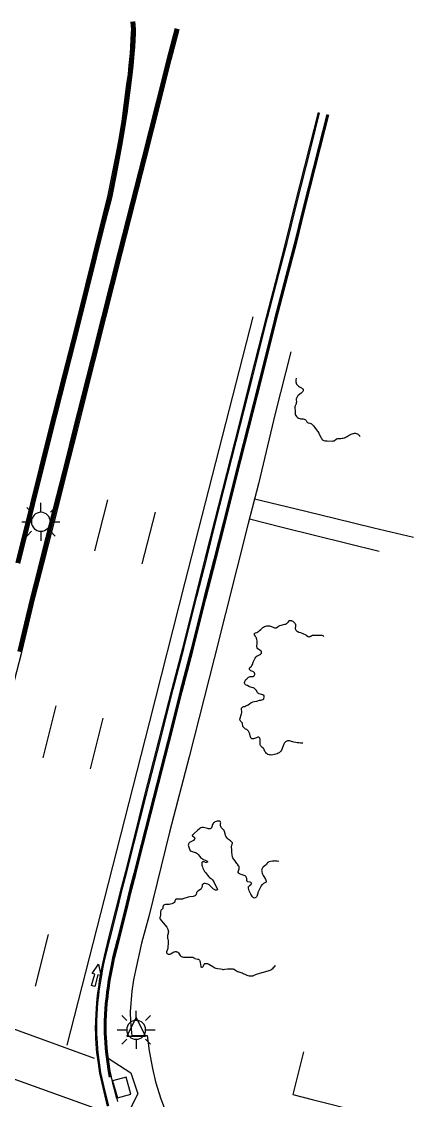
# Model space of a CAD drawing. Header units: metres. Extents: x 585772 to 587013, y 4140825 to 4141582.
# Drawn here: x 586322.4 to 586349.5, y 4141504 to 4141578.7 of the extents above; entities that cross this region are included whole.
import ezdxf

# ---------------------------------------------------------------- set-up
doc = ezdxf.new("R2010")
doc.units = ezdxf.units.M
doc.header["$MEASUREMENT"] = 0
for name, color, linetype, lineweight in [('BACK_OF_CURB', 5, 'Continuous', 30), ('BOTTOM_OF_CURB', 3, 'Continuous', 30), ('BUILDING', 1, 'Continuous', 30), ('CONCRETE', 204, 'Continuous', 30), ('FOOT_PATH', 2, 'Continuous', 30), ('GUTTER', 30, 'Continuous', 30), ('LIGHT_POLE', 5, 'Continuous', 30), ('PAINT_STRIPE', 4, 'Continuous', 30), ('TOP_OF_CURB', 1, 'Continuous', 30), ('TRAFFIC_SIGNAL', 3, 'Continuous', 30)]:
    doc.layers.add(name, color=color, linetype=linetype, lineweight=lineweight)
for name, color, linetype, lineweight, true_color in [('HARD_SURFACE', 71, 'Continuous', 30, 0xbcff40), ('PAVED_ROAD', 140, 'Continuous', 30, 0x38a9ff), ('RAMP', 31, 'Continuous', 30, 0xffcca8), ('TREELINE', 80, 'Continuous', 30, 0x36ff17)]:
    doc.layers.add(name, color=color, linetype=linetype, lineweight=lineweight, true_color=true_color)

# ---------------------------------------------------------------- blocks, each defined once
blk = doc.blocks.new('SYM205')
at = {"color": 0, "linetype": 'ByBlock', "lineweight": -2}
for p, q in [((-0.25, 0.25), (-0.375, 0.375)), ((0, 0.25), (0, 0.5)), ((0.25, 0.25), (0.375, 0.375)), ((0.25, 0), (0.5, 0)), ((-0.25, -0.25), (-0.375, -0.375)), ((0, -0.25), (0, -0.5)), ((0.25, -0.25), (0.375, -0.375))]:
    blk.add_line(p, q, dxfattribs=at)
at = {"color": 0, "linetype": 'ByBlock', "lineweight": -2, "flags": 128}
blk.add_lwpolyline([(-0.5, 0), (-0.25, 0, 1), (0.25, 0, 1), (-0.25, 0)], format="xyb", dxfattribs=at)
blk = doc.blocks.new('SYM205_1')
at = {"layer": 'LIGHT_POLE', "xscale": 26.246667, "yscale": 26.246667, "zscale": 26.246667}
blk.add_blockref('SYM205', (0, 0), dxfattribs=at)
blk = doc.blocks.new('SYM003')
at = {"layer": 'LIGHT_POLE', "xscale": 0.5, "yscale": 0.5, "zscale": 0.5}
blk.add_blockref('SYM205_1', (0, 0), dxfattribs=at)
blk = doc.blocks.new('SYM212')
at = {"layer": 'TRAFFIC_SIGNAL'}
blk.add_3dface([(-6.561667, -4.374444), (6.561667, -4.374444), (0, 8.748889)], dxfattribs=at)
blk = doc.blocks.new('SYM009')
at = {"layer": 'TRAFFIC_SIGNAL', "xscale": 0.5, "yscale": 0.5, "zscale": 0.5}
blk.add_blockref('SYM212', (0, 0), dxfattribs=at)

msp = doc.modelspace()

# ---------------------------------------------------------------- linework, layer by layer
at = {"layer": 'BACK_OF_CURB'}
for points in [[(586322.132841, 4141535.132423, -20.73727), (586322.699428, 4141537.553876, -20.748), (586323.032125, 4141538.901733, -20.753), (586323.489629, 4141540.687123, -20.761), (586323.800298, 4141541.927721, -20.768), (586324.354912, 4141544.094644, -20.782), (586325.47925, 4141548.490379, -20.803), (586325.969471, 4141550.475979, -20.814), (586327.183311, 4141555.276169, -20.837), (586327.946353, 4141558.30888, -20.848), (586329.080693, 4141562.788341, -20.864581), (586329.954034, 4141566.215314, -20.874477), (586330.730637, 4141569.297051, -20.886651), (586331.730445, 4141573.206453, -20.905541), (586332.474593, 4141576.166221, -20.915508), (586333.018379, 4141578.2654, -20.922)], [(586330.192678, 4141578.728096, -20.917), (586330.234691, 4141578.209701, -20.914), (586330.225242, 4141577.911923, -20.912), (586330.206759, 4141577.472744, -20.908), (586330.178989, 4141576.949512, -20.904), (586330.141895, 4141576.494906, -20.897), (586330.05825, 4141575.670266, -20.890207), (586330.001628, 4141575.055237, -20.889), (586329.904542, 4141574.334863, -20.883455), (586329.735305, 4141573.069051, -20.869524), (586329.646795, 4141572.353432, -20.859542), (586329.572739, 4141571.797764, -20.847989), (586329.338536, 4141570.396108, -20.822781), (586329.17699, 4141569.532607, -20.811062), (586328.909813, 4141568.153893, -20.796537), (586328.580821, 4141566.523216, -20.780135), (586328.042505, 4141564.426393, -20.763844), (586327.03955, 4141560.414801, -20.739834), (586326.07334, 4141556.540091, -20.720434), (586325.478721, 4141554.192151, -20.712586), (586324.446967, 4141550.105613, -20.695242), (586323.237034, 4141545.279438, -20.674854), (586322.226536, 4141541.209714, -20.662031)], [(586343.613443, 4141572.260495, -21.18), (586343.038196, 4141570.000623, -21.173255), (586341.959153, 4141565.730591, -21.164141), (586341.356713, 4141563.274596, -21.158531), (586340.784219, 4141561.099038, -21.149126), (586340.007052, 4141558.087534, -21.13647), (586338.955358, 4141553.928865, -21.122516), (586338.114437, 4141550.575689, -21.109021), (586337.252587, 4141547.227624, -21.091566), (586336.435089, 4141543.978287, -21.071452), (586335.789455, 4141541.443867, -21.058339), (586335.105561, 4141538.768924, -21.049), (586334.204948, 4141535.167622, -21.039092), (586333.471853, 4141532.351199, -21.029), (586332.580941, 4141528.846027, -21.012237), (586331.58799, 4141524.97393, -20.99), (586330.766076, 4141521.716605, -20.973), (586330.259704, 4141519.694785, -20.961), (586329.987605, 4141518.655112, -20.955), (586329.587003, 4141517.024177, -20.94368), (586329.096786, 4141515.106312, -20.928526), (586328.784708, 4141513.857114, -20.916), (586328.677962, 4141513.358856, -20.912), (586328.607334, 4141513.013405, -20.908), (586328.506818, 4141512.438122, -20.9), (586328.464983, 4141512.184388, -20.899), (586328.425658, 4141511.911609, -20.896), (586328.368139, 4141511.514698, -20.893), (586328.334059, 4141511.207837, -20.893), (586328.275011, 4141510.725544, -20.891), (586328.251512, 4141510.346789, -20.891), (586328.225267, 4141509.966062, -20.89), (586328.205562, 4141509.495761, -20.891), (586328.195447, 4141508.978048, -20.889), (586328.205868, 4141508.660071, -20.888), (586328.216331, 4141508.374834, -20.888), (586328.26219, 4141507.658648, -20.889), (586328.284619, 4141507.410605, -20.888), (586328.380786, 4141506.708502, -20.885), (586328.45724, 4141506.199, -20.945075), (586328.480735, 4141506.042422, -20.953052), (586328.559072, 4141505.66101, -20.980258)]]:
    msp.add_polyline3d(points, dxfattribs=at)
at = {"layer": 'BOTTOM_OF_CURB'}
for points in [[(586330.07307, 4141578.718403, -21.015), (586330.114537, 4141578.206748, -21.003), (586330.105322, 4141577.916349, -21), (586330.086893, 4141577.478447, -20.994), (586330.059248, 4141576.957573, -20.989), (586330.022388, 4141576.505842, -20.985), (586329.938806, 4141575.681821, -20.978), (586329.882365, 4141575.068758, -20.972), (586329.785609, 4141574.350828, -20.964), (586329.616285, 4141573.084367, -20.951), (586329.527772, 4141572.368724, -20.944), (586329.454053, 4141571.815584, -20.939394), (586329.220369, 4141570.417032, -20.922), (586329.059108, 4141569.555055, -20.91), (586328.792092, 4141568.177174, -20.89481), (586328.463811, 4141566.55002, -20.881062), (586327.92618, 4141564.455866, -20.868), (586326.923124, 4141560.443871, -20.847974), (586325.956959, 4141556.569338, -20.826), (586325.362382, 4141554.221569, -20.812161), (586324.330593, 4141550.134891, -20.794), (586323.120603, 4141545.308488, -20.775), (586322.110119, 4141541.238817, -20.755)], [(586322.24939, 4141535.103822, -20.851912), (586322.816106, 4141537.525827, -20.854), (586323.148501, 4141538.87246, -20.857577), (586323.605954, 4141540.657654, -20.866), (586323.916628, 4141541.898269, -20.872), (586324.471167, 4141544.064899, -20.881), (586325.595631, 4141548.461129, -20.901), (586326.085892, 4141550.446888, -20.908531), (586327.299667, 4141555.246819, -20.932), (586328.062703, 4141558.279511, -20.944), (586329.196999, 4141562.758795, -20.960563), (586330.070357, 4141566.185836, -20.97303), (586330.846947, 4141569.267523, -20.983507), (586331.846763, 4141573.176956, -20.999041), (586332.590866, 4141576.136544, -21.008423), (586333.134545, 4141578.235308, -21.011)], [(586343.497152, 4141572.290097, -21.33), (586342.921879, 4141570.030124, -21.323255), (586341.842708, 4141565.759585, -21.314141), (586341.240408, 4141563.304162, -21.308531), (586340.668097, 4141561.1293, -21.299126), (586339.890786, 4141558.117237, -21.28647), (586338.838992, 4141553.958171, -21.272516), (586337.998133, 4141550.605242, -21.259021), (586337.136293, 4141547.257221, -21.241566), (586336.318759, 4141544.007738, -21.221452), (586335.673182, 4141541.473541, -21.208339), (586334.989223, 4141538.798343, -21.199), (586334.088673, 4141535.197293, -21.189092), (586333.355636, 4141532.381093, -21.179), (586332.464671, 4141528.875711, -21.162237), (586331.471694, 4141525.003514, -21.14), (586330.649697, 4141521.745862, -21.123), (586330.143453, 4141519.724554, -21.111), (586329.871285, 4141518.684618, -21.105), (586329.470601, 4141517.053348, -21.09368), (586328.980443, 4141515.135713, -21.078526), (586328.667795, 4141513.884233, -21.066), (586328.560507, 4141513.383444, -21.062), (586328.489421, 4141513.035756, -21.058), (586328.38851, 4141512.45821, -21.05), (586328.346384, 4141512.202712, -21.049), (586328.306892, 4141511.928776, -21.046), (586328.249093, 4141511.52993, -21.043), (586328.214866, 4141511.221752, -21.043), (586328.155463, 4141510.736561, -21.041), (586328.131768, 4141510.354631, -21.041), (586328.10544, 4141509.972701, -21.04), (586328.085611, 4141509.499445, -21.041), (586328.075409, 4141508.977254, -21.039), (586328.08594, 4141508.655906, -21.038), (586328.096471, 4141508.3688, -21.038), (586328.142536, 4141507.649409, -21.039), (586328.165355, 4141507.397052, -21.038), (586328.262, 4141506.691456, -21.035), (586328.362541, 4141506.021432, -21.033), (586328.441526, 4141505.636868, -21.033)]]:
    msp.add_polyline3d(points, dxfattribs=at)
at = {"layer": 'BUILDING'}
msp.add_polyline3d([(586341.883909, 4141507.374953, -19.339), (586341.142788, 4141504.437101, -19.342877), (586342.488854, 4141504.085011, -19.340882), (586345.969896, 4141503.203828, -19.327842)], dxfattribs=at)
at = {"layer": 'CONCRETE'}
for points in [[(586338.500166, 4141545.68493, -21.052088), (586341.292725, 4141545.00818, -20.933), (586344.02891, 4141544.344515, -20.817), (586346.765095, 4141543.680851, -20.699), (586349.501279, 4141543.017187, -20.581)], [(586338.142923, 4141544.296832, -21.046383), (586340.418597, 4141543.728443, -20.942861), (586342.65557, 4141543.16824, -20.851284), (586344.892544, 4141542.608038, -20.760355), (586347.129517, 4141542.047836, -20.673)]]:
    msp.add_polyline3d(points, dxfattribs=at)
at = {"layer": 'FOOT_PATH'}
for points in [[(586329.029164, 4141503.954768, -20.981432), (586329.001103, 4141504.054512, -20.988872), (586328.973043, 4141504.154256, -20.994081), (586328.857199, 4141504.591501, -20.997006), (586328.694622, 4141505.186785, -21.005284), (586328.655851, 4141505.346177, -21.001393), (586328.61708, 4141505.505569, -20.984725), (586328.57831, 4141505.664961, -20.973269), (586328.500078, 4141506.045857, -20.946107), (586328.400226, 4141506.711292, -20.914), (586328.304137, 4141507.412823, -20.903), (586328.281772, 4141507.66016, -20.894), (586328.235947, 4141508.375822, -20.898), (586328.225495, 4141508.660752, -20.898), (586328.215093, 4141508.978178, -20.897), (586328.225193, 4141509.495158, -20.899), (586328.244877, 4141509.964975, -20.898), (586328.271109, 4141510.345506, -20.897), (586328.294575, 4141510.723741, -20.9), (586328.353566, 4141511.20556, -20.898), (586328.387622, 4141511.512205, -20.903), (586328.445095, 4141511.9088, -20.906), (586328.484393, 4141512.181389, -20.908), (586328.52618, 4141512.434834, -20.915), (586328.626631, 4141513.009748, -20.926), (586328.697185, 4141513.354832, -20.926), (586328.803842, 4141513.852676, -20.935), (586329.115827, 4141515.1015, -20.951), (586329.606053, 4141517.019402, -20.953), (586330.006641, 4141518.650284, -20.96), (586330.278729, 4141519.689913, -20.968), (586330.785122, 4141521.711817, -20.977), (586331.607023, 4141524.969089, -20.992), (586332.59997, 4141528.841169, -21.009), (586333.490873, 4141532.346306, -21.025), (586334.223977, 4141535.162766, -21.035), (586335.124601, 4141538.764109, -21.043), (586335.808484, 4141541.439011, -21.058), (586336.454128, 4141543.973467, -21.068), (586337.271619, 4141547.22278, -21.083), (586338.133472, 4141550.570852, -21.102), (586338.974403, 4141553.924069, -21.12), (586339.541522, 4141556.166606, -21.129)], [(586341.020679, 4141555.851854, -21.098), (586339.933609, 4141551.581439, -21.08), (586338.767925, 4141546.725329, -21.056365), (586338.056362, 4141543.960492, -21.045), (586335.710002, 4141534.61822, -21.010116), (586333.981078, 4141527.81012, -20.984185), (586332.609745, 4141522.603688, -20.961836), (586331.175461, 4141516.757328, -20.932), (586330.662883, 4141514.916696, -20.919957), (586330.245747, 4141513.020282, -20.905), (586330.108675, 4141512.383019, -20.898), (586330.003856, 4141511.584422, -20.889), (586329.891477, 4141510.157638, -20.873), (586329.914794, 4141509.495143, -20.867668), (586329.971235, 4141508.71268, -20.865), (586329.995424, 4141508.511014, -20.866), (586331.051682, 4141508.527148, -20.847634), (586331.209415, 4141507.463361, -20.833678), (586331.426109, 4141506.22463, -20.821), (586331.64381, 4141505.296967, -20.81365), (586332.014638, 4141504.134581, -20.808), (586332.353285, 4141503.229966, -20.803)]]:
    msp.add_polyline3d(points, dxfattribs=at)
at = {"layer": 'GUTTER'}
msp.add_polyline3d([(586328.400036, 4141503.653402, -20.961), (586328.156391, 4141504.64036, -20.965151), (586327.946537, 4141505.535203, -20.973), (586327.864825, 4141505.933042, -20.977), (586327.761792, 4141506.619672, -20.988), (586327.663131, 4141507.339982, -20.998), (586327.63867, 4141507.610503, -21.002), (586327.591742, 4141508.343388, -21.01), (586327.580922, 4141508.638368, -21.015), (586327.569925, 4141508.973911, -21.018), (586327.580496, 4141509.514959, -21.019), (586327.600846, 4141510.000658, -21.024), (586327.627523, 4141510.387652, -21.027), (586327.652048, 4141510.782952, -21.029), (586327.712945, 4141511.280348, -21.034), (586327.747788, 4141511.594073, -21.037), (586327.806767, 4141512.001064, -21.04), (586327.846962, 4141512.279875, -21.042), (586327.890312, 4141512.542802, -21.042), (586327.992888, 4141513.129873, -21.045), (586328.065901, 4141513.486985, -21.046), (586328.175472, 4141513.998433, -21.05), (586328.490521, 4141515.259522, -21.059), (586328.980432, 4141517.176189, -21.067), (586329.381461, 4141518.808865, -21.078), (586329.65392, 4141519.849912, -21.084556), (586330.159623, 4141521.869062, -21.093), (586330.981968, 4141525.128091, -21.107), (586331.975053, 4141529.000713, -21.122), (586332.866243, 4141532.50698, -21.137), (586333.599035, 4141535.322239, -21.150273), (586334.49932, 4141538.922225, -21.162733), (586335.183553, 4141541.598498, -21.173), (586335.828892, 4141544.131756, -21.18), (586336.64658, 4141547.381853, -21.191145), (586337.508372, 4141550.729689, -21.205501), (586338.34897, 4141554.081576, -21.219), (586339.401187, 4141558.242319, -21.236), (586340.179106, 4141561.256734, -21.2466), (586340.750644, 4141563.42866, -21.255471), (586341.352355, 4141565.881681, -21.264), (586342.432065, 4141570.154353, -21.282), (586343.007446, 4141572.414751, -21.292)], dxfattribs=at)
at = {"layer": 'HARD_SURFACE'}
msp.add_3dface([(586328.671283, 4141505.380677, -21.002), (586329.002478, 4141504.190663, -20.995), (586329.941015, 4141504.451869, -20.88), (586329.60982, 4141505.641883, -20.891)], dxfattribs=at)
at = {"layer": 'PAINT_STRIPE', "extrusion": (0.001012529032001, 0.0039828330905584, 0.9999915558771144), "elevation": 17067.795503, "flags": 128}
msp.add_lwpolyline([(586328.03624, 4141510.475826), (586327.136909, 4141506.938293)], dxfattribs=at)
at = {"layer": 'PAINT_STRIPE', "extrusion": (0.0010052151024199, 0.0039192728064456, 0.9999918143881313), "elevation": 16800.199328, "flags": 128}
msp.add_lwpolyline([(586331.34143, 4141510.725263), (586330.420399, 4141507.134248)], dxfattribs=at)
at = {"layer": 'PAINT_STRIPE', "extrusion": (0.0014308230952491, 0.0057609124052897, 0.9999823821615702), "elevation": 24677.025669, "flags": 128}
msp.add_lwpolyline([(586323.287384, 4141454.310511), (586324.180766, 4141457.907463)], dxfattribs=at)
at = {"layer": 'PAINT_STRIPE', "extrusion": (0.0011471870257317, 0.0045719671340943, 0.9999888904775156), "elevation": 19586.592382, "flags": 128}
msp.add_lwpolyline([(586327.624566, 4141484.226475), (586326.746828, 4141480.728403)], dxfattribs=at)
at = {"layer": 'PAINT_STRIPE', "extrusion": (-0.3412416262921208, -0.9399756127078555, 1.464233e-09), "elevation": -4092994.843189, "flags": 128}
msp.add_lwpolyline([(-862153.780273, -21.018007), (-862145.614389, -20.921007), (-862137.448505, -20.736007), (-862129.282622, -20.793007), (-862121.116738, -20.966007)], dxfattribs=at)
at = {"layer": 'PAINT_STRIPE', "extrusion": (-0.3372923982898144, -0.9413999352325795, 1.5797824e-09), "elevation": -4096574.903438, "flags": 128}
msp.add_lwpolyline([(-844964.973882, -20.984528), (-844955.740293, -20.917528), (-844946.506703, -20.718528), (-844937.273114, -20.800528), (-844928.039525, -20.927528)], dxfattribs=at)
at = {"layer": 'PAINT_STRIPE', "extrusion": (0.0020063239000048, 0.0078763529933067, 0.9999669683184206), "elevation": 33775.507091, "flags": 128}
msp.add_lwpolyline([(586322.190603, 4141374.364212), (586323.101737, 4141377.94099)], dxfattribs=at)
at = {"layer": 'PAINT_STRIPE'}
for points in [[(586321.700796, 4141532.383926, -20.85), (586322.390545, 4141535.069183, -20.857662), (586322.957418, 4141537.491856, -20.862), (586323.289446, 4141538.837007, -20.862573), (586323.746839, 4141540.621964, -20.867), (586324.057518, 4141541.862598, -20.871957), (586324.611966, 4141544.028874, -20.884437), (586325.736583, 4141548.425703, -20.90715), (586326.226892, 4141550.411655, -20.915301), (586327.440587, 4141555.211274, -20.935), (586328.203618, 4141558.243942, -20.946), (586329.337859, 4141562.723011, -20.963), (586330.211238, 4141566.150133, -20.973557), (586330.987813, 4141569.231761, -20.986), (586331.987639, 4141573.141233, -21.002), (586332.731687, 4141576.100603, -21.011508), (586333.275235, 4141578.198863, -21.014)], [(586329.928211, 4141578.706662, -21.027), (586329.969016, 4141578.203171, -21.015), (586329.960085, 4141577.92171, -21.01), (586329.94172, 4141577.485354, -21.004), (586329.914227, 4141576.967336, -20.995), (586329.877652, 4141576.519086, -20.991), (586329.794146, 4141575.695817, -20.982), (586329.737924, 4141575.085132, -20.975), (586329.641566, 4141574.370163, -20.968), (586329.472138, 4141573.102917, -20.955), (586329.38362, 4141572.387244, -20.947), (586329.310309, 4141571.837165, -20.94), (586329.077254, 4141570.442373, -20.921), (586328.916338, 4141569.582243, -20.909793), (586328.649518, 4141568.205371, -20.897861), (586328.322098, 4141566.582484, -20.887583), (586327.785296, 4141564.491562, -20.875), (586326.782119, 4141560.479079, -20.853552), (586325.816007, 4141556.60476, -20.83), (586325.221483, 4141554.257197, -20.816469), (586324.189651, 4141550.170351, -20.797), (586322.979591, 4141545.34367, -20.778), (586321.969123, 4141541.274064, -20.759)], [(586325.517123, 4141507.839306, -20.904), (586328.101469, 4141517.964437, -20.967654), (586331.214537, 4141530.174034, -21.04057), (586333.698959, 4141539.911967, -21.098109), (586336.050451, 4141549.091521, -21.14875), (586338.401943, 4141558.271076, -21.195)]]:
    msp.add_polyline3d(points, dxfattribs=at)
msp.add_polyline3d([(586327.443363, 4141512.760746, -21.007262), (586327.261697, 4141512.808158, -21.005), (586327.70138, 4141513.466658, -21.021092), (586327.864615, 4141512.663288, -21.037), (586327.64609, 4141512.715968, -21.033271), (586327.428224, 4141511.91128, -21.007637), (586327.204433, 4141511.982398, -21.007079)], close=True, dxfattribs=at)
at = {"layer": 'PAVED_ROAD'}
for points in [[(586330.004797, 4141578.712869, -21.015), (586330.045952, 4141578.205062, -21.003), (586330.03687, 4141577.918876, -21), (586330.018471, 4141577.481702, -20.994), (586329.990898, 4141576.962174, -20.989), (586329.954172, 4141576.512084, -20.985), (586329.870626, 4141575.688417, -20.978), (586329.814288, 4141575.076475, -20.972), (586329.71772, 4141574.359941, -20.964), (586329.548347, 4141573.09311, -20.951), (586329.459832, 4141572.377453, -20.944), (586329.386305, 4141571.825755, -20.939394), (586329.152917, 4141570.428976, -20.922), (586328.991819, 4141569.567869, -20.91), (586328.724895, 4141568.190464, -20.89481), (586328.39702, 4141566.565321, -20.881062), (586327.85978, 4141564.47269, -20.868), (586326.856667, 4141560.460465, -20.847974), (586325.890527, 4141556.586033, -20.826), (586325.295975, 4141554.238361, -20.812161), (586324.264165, 4141550.151604, -20.794), (586323.054143, 4141545.32507, -20.775), (586322.043666, 4141541.25543, -20.755)], [(586322.315918, 4141535.087496, -20.851912), (586322.882708, 4141537.509816, -20.854), (586323.21493, 4141538.855751, -20.857577), (586323.672355, 4141540.640833, -20.866), (586323.983031, 4141541.881457, -20.872), (586324.537527, 4141544.04792, -20.881), (586325.662063, 4141548.444432, -20.901), (586326.152347, 4141550.430282, -20.908531), (586327.366084, 4141555.230066, -20.932), (586328.129118, 4141558.262747, -20.944), (586329.263388, 4141562.741929, -20.960563), (586330.136756, 4141566.169009, -20.97303), (586330.913339, 4141569.250668, -20.983507), (586331.913159, 4141573.160119, -20.999041), (586332.657236, 4141576.119605, -21.008423), (586333.200854, 4141578.218131, -21.011)], [(586328.322825, 4141503.632045, -20.961), (586328.078534, 4141504.621621, -20.965151), (586327.868318, 4141505.518002, -20.973), (586327.785951, 4141505.919035, -20.977), (586327.682523, 4141506.608297, -20.988), (586327.583543, 4141507.330937, -20.998), (586327.558821, 4141507.604338, -21.002), (586327.511756, 4141508.339361, -21.01), (586327.50089, 4141508.635589, -21.015), (586327.48982, 4141508.973382, -21.018), (586327.500449, 4141509.517417, -21.019), (586327.520881, 4141510.005089, -21.024), (586327.547614, 4141510.392885, -21.027), (586327.57227, 4141510.790304, -21.029), (586327.633405, 4141511.289634, -21.034), (586327.668345, 4141511.604238, -21.037), (586327.727511, 4141512.01252, -21.04), (586327.767818, 4141512.292103, -21.042), (586327.811362, 4141512.556207, -21.042), (586327.914201, 4141513.144788, -21.045), (586327.98752, 4141513.503394, -21.046), (586328.097453, 4141514.01653, -21.05), (586328.412882, 4141515.279143, -21.059), (586328.902754, 4141517.195656, -21.067), (586329.303837, 4141518.828554, -21.078), (586329.576343, 4141519.869778, -21.084556), (586330.08196, 4141521.888585, -21.093), (586330.90436, 4141525.147833, -21.107), (586331.897463, 4141529.020522, -21.122), (586332.788688, 4141532.526929, -21.137), (586333.521441, 4141535.342039, -21.150273), (586334.421683, 4141538.941857, -21.162733), (586335.105961, 4141541.6183, -21.173), (586335.751261, 4141544.15141, -21.18), (586336.568974, 4141547.401604, -21.191145), (586337.430758, 4141550.74941, -21.205501), (586338.271315, 4141554.101133, -21.219), (586339.3236, 4141558.262141, -21.236), (586340.101614, 4141561.276928, -21.2466), (586340.67303, 4141563.44839, -21.255471), (586341.274647, 4141565.901029, -21.264), (586342.354443, 4141570.17404, -21.282), (586342.929841, 4141572.434505, -21.292)]]:
    msp.add_polyline3d(points, dxfattribs=at)
at = {"layer": 'RAMP'}
msp.add_polyline3d([(586328.368563, 4141506.942457, -20.910375), (586329.94209, 4141505.934859, -20.870688), (586330.417468, 4141504.479294, -20.832689), (586329.488303, 4141502.650369, -20.871142)], dxfattribs=at)
at = {"layer": 'TOP_OF_CURB'}
for points in [[(586330.132874, 4141578.723249, -20.917), (586330.174614, 4141578.208224, -20.914), (586330.165282, 4141577.914136, -20.912), (586330.146826, 4141577.475595, -20.908), (586330.119119, 4141576.953542, -20.904), (586330.082142, 4141576.500374, -20.897), (586329.998528, 4141575.676043, -20.890207), (586329.941997, 4141575.061997, -20.889), (586329.845075, 4141574.342845, -20.883455), (586329.675795, 4141573.076709, -20.869524), (586329.587283, 4141572.361078, -20.859542), (586329.513396, 4141571.806674, -20.847989), (586329.279452, 4141570.40657, -20.822781), (586329.118049, 4141569.543831, -20.811062), (586328.850952, 4141568.165534, -20.796537), (586328.522316, 4141566.536618, -20.780135), (586327.984342, 4141564.44113, -20.763844), (586326.981337, 4141560.429336, -20.739834), (586326.01515, 4141556.554714, -20.720434), (586325.420552, 4141554.20686, -20.712586), (586324.38878, 4141550.120252, -20.695242), (586323.178819, 4141545.293963, -20.674854), (586322.168327, 4141541.224266, -20.662031)], [(586322.191116, 4141535.118122, -20.73727), (586322.757767, 4141537.539852, -20.748), (586323.090313, 4141538.887096, -20.753), (586323.547792, 4141540.672389, -20.761), (586323.858463, 4141541.912995, -20.768), (586324.41304, 4141544.079772, -20.782), (586325.53744, 4141548.475754, -20.803), (586326.027682, 4141550.461433, -20.814), (586327.241489, 4141555.261494, -20.837), (586328.004528, 4141558.294196, -20.848), (586329.138846, 4141562.773568, -20.864581), (586330.012196, 4141566.200575, -20.874477), (586330.788792, 4141569.282287, -20.886651), (586331.788604, 4141573.191704, -20.905541), (586332.532729, 4141576.151383, -20.915508), (586333.076462, 4141578.250354, -20.922)], [(586343.555298, 4141572.275296, -21.18), (586342.980038, 4141570.015374, -21.173255), (586341.900931, 4141565.745088, -21.164141), (586341.29856, 4141563.289379, -21.158531), (586340.726158, 4141561.114169, -21.149126), (586339.948919, 4141558.102386, -21.13647), (586338.897175, 4141553.943518, -21.122516), (586338.056285, 4141550.590465, -21.109021), (586337.19444, 4141547.242422, -21.091566), (586336.376924, 4141543.993013, -21.071452), (586335.731319, 4141541.458704, -21.058339), (586335.047392, 4141538.783633, -21.049), (586334.14681, 4141535.182457, -21.039092), (586333.413745, 4141532.366146, -21.029), (586332.522806, 4141528.860869, -21.012237), (586331.529842, 4141524.988722, -20.99), (586330.707886, 4141521.731234, -20.973), (586330.201579, 4141519.70967, -20.961), (586329.929445, 4141518.669865, -20.955), (586329.528802, 4141517.038762, -20.94368), (586329.038615, 4141515.121012, -20.928526), (586328.726251, 4141513.870674, -20.916), (586328.619235, 4141513.37115, -20.912), (586328.548377, 4141513.024581, -20.908), (586328.447664, 4141512.448166, -20.9), (586328.405684, 4141512.19355, -20.899), (586328.366275, 4141511.920192, -20.896), (586328.308616, 4141511.522314, -20.893), (586328.274463, 4141511.214795, -20.893), (586328.215237, 4141510.731053, -20.891), (586328.19164, 4141510.35071, -20.891), (586328.165353, 4141509.969381, -20.89), (586328.145587, 4141509.497603, -20.891), (586328.135428, 4141508.977651, -20.889), (586328.145904, 4141508.657988, -20.888), (586328.156401, 4141508.371817, -20.888), (586328.202363, 4141507.654028, -20.889), (586328.224987, 4141507.403829, -20.888), (586328.321393, 4141506.699979, -20.885), (586328.397325, 4141506.193957, -20.945037), (586328.421638, 4141506.031927, -20.953446), (586328.500299, 4141505.648939, -20.980468)]]:
    msp.add_polyline3d(points, dxfattribs=at)
at = {"layer": 'TREELINE'}
for points in [[(586341.371167, 4141554.036813, -21.014), (586341.36252, 4141553.894512, -20.992), (586341.368089, 4141553.777494, -20.973), (586341.38, 4141553.712568, -20.962), (586341.389793, 4141553.679874, -20.957), (586341.415175, 4141553.622953, -20.947), (586341.430349, 4141553.598161, -20.942), (586341.464619, 4141553.554506, -20.934), (586341.510776, 4141553.509937, -20.925), (586341.539801, 4141553.486825, -20.92), (586341.602792, 4141553.445211, -20.911), (586341.755693, 4141553.36217, -20.891), (586341.807406, 4141553.325317, -20.883), (586341.834933, 4141553.297138, -20.878), (586341.855127, 4141553.266075, -20.872), (586341.866573, 4141553.232432, -20.866), (586341.868573, 4141553.214738, -20.863), (586341.86424, 4141553.177793, -20.858), (586341.856611, 4141553.156215, -20.854), (586341.831488, 4141553.112086, -20.847), (586341.796213, 4141553.06792, -20.841), (586341.73214, 4141553.004914, -20.836455), (586341.530905, 4141552.842564, -20.829), (586341.482414, 4141552.791533, -20.826734), (586341.443362, 4141552.734453, -20.820728), (586341.42684, 4141552.702293, -20.815), (586341.400948, 4141552.63233, -20.805), (586341.392389, 4141552.595854, -20.797), (586341.385834, 4141552.529118, -20.786), (586341.394208, 4141552.38562, -20.766), (586341.391234, 4141552.32141, -20.756), (586341.377053, 4141552.257348, -20.749039), (586341.314696, 4141552.110168, -20.739), (586341.299102, 4141552.05747, -20.735), (586341.294365, 4141552.029104, -20.732), (586341.29252, 4141551.959352, -20.722), (586341.307421, 4141551.778621, -20.691456), (586341.302561, 4141551.617086, -20.667), (586341.308189, 4141551.565786, -20.658), (586341.315846, 4141551.535927, -20.65), (586341.340559, 4141551.475926, -20.631), (586341.356956, 4141551.446493, -20.621), (586341.39618, 4141551.390525, -20.6), (586341.445816, 4141551.336933, -20.576), (586341.474701, 4141551.311912, -20.563), (586341.535493, 4141551.27069, -20.541), (586341.566791, 4141551.25478, -20.53), (586341.629717, 4141551.232968, -20.511289), (586341.69223, 4141551.222469, -20.496), (586341.875102, 4141551.211246, -20.451), (586341.930197, 4141551.200521, -20.44), (586341.978396, 4141551.180841, -20.427711), (586342.017846, 4141551.154058, -20.415505), (586342.058003, 4141551.115531, -20.403), (586342.073353, 4141551.096205, -20.399), (586342.112598, 4141551.022264, -20.388), (586342.141388, 4141550.988643, -20.38), (586342.159336, 4141550.974501, -20.376), (586342.218237, 4141550.944723, -20.363), (586342.318693, 4141550.917076, -20.339), (586342.38584, 4141550.891995, -20.323), (586342.438895, 4141550.862549, -20.312), (586342.49324, 4141550.819546, -20.3), (586342.574084, 4141550.731972, -20.285), (586342.842267, 4141550.398711, -20.235), (586342.884399, 4141550.341908, -20.227), (586342.944881, 4141550.236698, -20.217), (586343.095058, 4141549.92568, -20.183965), (586343.12641, 4141549.869233, -20.177437), (586343.157926, 4141549.821513, -20.168575), (586343.191582, 4141549.78219, -20.165293), (586343.229353, 4141549.750934, -20.165655), (586343.250391, 4141549.738213, -20.166289), (586343.297858, 4141549.718041, -20.174129), (586343.385619, 4141549.698947, -20.193383), (586343.523425, 4141549.689143, -20.227621), (586343.902256, 4141549.682939, -20.327469), (586343.943317, 4141549.68449, -20.335946), (586343.97948, 4141549.690853, -20.343), (586344.017876, 4141549.70648, -20.347), (586344.038682, 4141549.719043, -20.349), (586344.162481, 4141549.820682, -20.364), (586344.195692, 4141549.839409, -20.367), (586344.214992, 4141549.846568, -20.369), (586344.262897, 4141549.856747, -20.373), (586344.305833, 4141549.860924, -20.377), (586344.465186, 4141549.868605, -20.389), (586344.575897, 4141549.8798, -20.398), (586344.628064, 4141549.888988, -20.402), (586344.724033, 4141549.913498, -20.41), (586344.767162, 4141549.928314, -20.415), (586344.843539, 4141549.961999, -20.422), (586344.911575, 4141550.00032, -20.429), (586345.049878, 4141550.087191, -20.444), (586345.091084, 4141550.110144, -20.449), (586345.18001, 4141550.152379, -20.458), (586345.317354, 4141550.202446, -20.471), (586345.360684, 4141550.21428, -20.475), (586345.426204, 4141550.225884, -20.48), (586345.472012, 4141550.225698, -20.483), (586345.535561, 4141550.209302, -20.487), (586345.616963, 4141550.172288, -20.491), (586345.670973, 4141550.140372, -20.493), (586345.706086, 4141550.112589, -20.494), (586345.738028, 4141550.07831, -20.495), (586345.764692, 4141550.036427, -20.494), (586345.783974, 4141549.985831, -20.493)], [(586341.838792, 4141528.765223, -19.811), (586341.689811, 4141528.771205, -19.833), (586341.562118, 4141528.780437, -19.853), (586341.453504, 4141528.792296, -19.869), (586341.361756, 4141528.806161, -19.883), (586341.220009, 4141528.837418, -19.905), (586340.997733, 4141528.909506, -19.938), (586340.916553, 4141528.925137, -19.95), (586340.879239, 4141528.928306, -19.956), (586340.811209, 4141528.926434, -19.966), (586340.78051, 4141528.921823, -19.972), (586340.725769, 4141528.906323, -19.981), (586340.679429, 4141528.883569, -19.989), (586340.640506, 4141528.854657, -19.995), (586340.607991, 4141528.820666, -20.002), (586340.576759, 4141528.775934, -20.007), (586340.532509, 4141528.685412, -20.014), (586340.359674, 4141528.268495, -20.036), (586340.318991, 4141528.196954, -20.042), (586340.281082, 4141528.152662, -20.048), (586340.256847, 4141528.130819, -20.052), (586340.201646, 4141528.091304, -20.061), (586340.139424, 4141528.05735, -20.071), (586340.057885, 4141528.023553, -20.085), (586339.968257, 4141527.995404, -20.099), (586339.86937, 4141527.970697, -20.114), (586339.764174, 4141527.950781, -20.131), (586339.659736, 4141527.94056, -20.148), (586339.577765, 4141527.942755, -20.161), (586339.50106, 4141527.956073, -20.173), (586339.429328, 4141527.981392, -20.185), (586339.371858, 4141528.01324, -20.195), (586339.319301, 4141528.054673, -20.204), (586339.273131, 4141528.105814, -20.212), (586339.252902, 4141528.135063, -20.216), (586339.222016, 4141528.191496, -20.222), (586339.165511, 4141528.310289, -20.232), (586339.132651, 4141528.364252, -20.239), (586339.093173, 4141528.410257, -20.246), (586338.986648, 4141528.507082, -20.264), (586338.949296, 4141528.550311, -20.271), (586338.933123, 4141528.575022, -20.274), (586338.919419, 4141528.600545, -20.277), (586338.898875, 4141528.652852, -20.282), (586338.886576, 4141528.704888, -20.284), (586338.882238, 4141528.740034, -20.286), (586338.881314, 4141528.806578, -20.288), (586338.893511, 4141528.972992, -20.289), (586338.888861, 4141529.031681, -20.291), (586338.875295, 4141529.081335, -20.294), (586338.864774, 4141529.104578, -20.295), (586338.84389, 4141529.136639, -20.299), (586338.825746, 4141529.155001, -20.303), (586338.802784, 4141529.169095, -20.307), (586338.773674, 4141529.17722, -20.311), (586338.737092, 4141529.177676, -20.317), (586338.715584, 4141529.174495, -20.321), (586338.637458, 4141529.128465, -20.333), (586338.566757, 4141529.098229, -20.344), (586338.500152, 4141529.079604, -20.354), (586338.42365, 4141529.067525, -20.366), (586338.358725, 4141529.063929, -20.376), (586338.320036, 4141529.065954, -20.382), (586338.30022, 4141529.070971, -20.385), (586338.280471, 4141529.08579, -20.39), (586338.245167, 4141529.130315, -20.398), (586338.214062, 4141529.192936, -20.406), (586338.193209, 4141529.264042, -20.412), (586338.166445, 4141529.377341, -20.421), (586338.14398, 4141529.450911, -20.428), (586338.107954, 4141529.536918, -20.438), (586338.078241, 4141529.591183, -20.446), (586338.043823, 4141529.637073, -20.454), (586337.991278, 4141529.68804, -20.467), (586337.954469, 4141529.712343, -20.474), (586337.876838, 4141529.738642, -20.49), (586337.840801, 4141529.755371, -20.498), (586337.817248, 4141529.770589, -20.503), (586337.768223, 4141529.811269, -20.514), (586337.724317, 4141529.859632, -20.525), (586337.695985, 4141529.905265, -20.531), (586337.682075, 4141529.945623, -20.537), (586337.676119, 4141529.985013, -20.541), (586337.670351, 4141530.08381, -20.548), (586337.65568, 4141530.14139, -20.554), (586337.64649, 4141530.159525, -20.557), (586337.620624, 4141530.193888, -20.564), (586337.555241, 4141530.260894, -20.581), (586337.525763, 4141530.297168, -20.589), (586337.503582, 4141530.337127, -20.596), (586337.495857, 4141530.358699, -20.599), (586337.488346, 4141530.405432, -20.604), (586337.489045, 4141530.430754, -20.605), (586337.499376, 4141530.48496, -20.606), (586337.582687, 4141530.715216, -20.6), (586337.604363, 4141530.795637, -20.598), (586337.618074, 4141530.873326, -20.598), (586337.619514, 4141530.929512, -20.6), (586337.616669, 4141530.95901, -20.602), (586337.591692, 4141531.095732, -20.612), (586337.593497, 4141531.139177, -20.613), (586337.598586, 4141531.160299, -20.612), (586337.606282, 4141531.180668, -20.611), (586337.627505, 4141531.218019, -20.606), (586337.653188, 4141531.248973, -20.6), (586337.681592, 4141531.272824, -20.594), (586337.725626, 4141531.292193, -20.584), (586337.825565, 4141531.310589, -20.56), (586337.893027, 4141531.337412, -20.546), (586338.049907, 4141531.42388, -20.511), (586338.151852, 4141531.487241, -20.489), (586338.275523, 4141531.56951, -20.462), (586338.32581, 4141531.596155, -20.451), (586338.385908, 4141531.617093, -20.44), (586338.467113, 4141531.635704, -20.422), (586338.65926, 4141531.664694, -20.382), (586338.850756, 4141531.730041, -20.343), (586338.932622, 4141531.748777, -20.327), (586339.071852, 4141531.772457, -20.301), (586339.102309, 4141531.783167, -20.295), (586339.121102, 4141531.803035, -20.291), (586339.135921, 4141531.839756, -20.288), (586339.167773, 4141531.966417, -20.283), (586339.170891, 4141532.014944, -20.283), (586339.162575, 4141532.04353, -20.284), (586339.154209, 4141532.056224, -20.286), (586339.129809, 4141532.078551, -20.291), (586339.097525, 4141532.097457, -20.297), (586339.060165, 4141532.113734, -20.304), (586338.987038, 4141532.139005, -20.318), (586338.807032, 4141532.183144, -20.354), (586338.772662, 4141532.198399, -20.361), (586338.756289, 4141532.209494, -20.364), (586338.737789, 4141532.226017, -20.368), (586338.702623, 4141532.268369, -20.374), (586338.6095, 4141532.418679, -20.395), (586338.564282, 4141532.485333, -20.404), (586338.519383, 4141532.533336, -20.414), (586338.480292, 4141532.56106, -20.422), (586338.42911, 4141532.585988, -20.432), (586338.392479, 4141532.599455, -20.44), (586338.157086, 4141532.671236, -20.487), (586338.106154, 4141532.693269, -20.497), (586338.018395, 4141532.7426, -20.515), (586337.916941, 4141532.773054, -20.535), (586337.878007, 4141532.7914, -20.542), (586337.853596, 4141532.81192, -20.548), (586337.842337, 4141532.825714, -20.55), (586337.818117, 4141532.874391, -20.556), (586337.809291, 4141532.915245, -20.559), (586337.807992, 4141532.937654, -20.56), (586337.813152, 4141532.985532, -20.56), (586337.821339, 4141533.014254, -20.559), (586337.847693, 4141533.072909, -20.556), (586337.90412, 4141533.157867, -20.548), (586337.955526, 4141533.217009, -20.54), (586337.986394, 4141533.246858, -20.535), (586338.050307, 4141533.297557, -20.523), (586338.083498, 4141533.318997, -20.517), (586338.140701, 4141533.349333, -20.507), (586338.199612, 4141533.371132, -20.497), (586338.259376, 4141533.382003, -20.487), (586338.376002, 4141533.381661, -20.467), (586338.411574, 4141533.387416, -20.46), (586338.428342, 4141533.393528, -20.457), (586338.444288, 4141533.402302, -20.456), (586338.47283, 4141533.427079, -20.451), (586338.495304, 4141533.459597, -20.448), (586338.503665, 4141533.478047, -20.447), (586338.513433, 4141533.517906, -20.447), (586338.512401, 4141533.559818, -20.449), (586338.500365, 4141533.601581, -20.452), (586338.490669, 4141533.621742, -20.454), (586338.464866, 4141533.659293, -20.459), (586338.43178, 4141533.69138, -20.466), (586338.390369, 4141533.717283, -20.474), (586338.244618, 4141533.772037, -20.5), (586338.22251, 4141533.783852, -20.504), (586338.190941, 4141533.807585, -20.51), (586338.165713, 4141533.836333, -20.514), (586338.148743, 4141533.86866, -20.518), (586338.141948, 4141533.903125, -20.52), (586338.147244, 4141533.938291, -20.519), (586338.154896, 4141533.955721, -20.518), (586338.178549, 4141533.99012, -20.515), (586338.277491, 4141534.091289, -20.504), (586338.319567, 4141534.146119, -20.499), (586338.350677, 4141534.210328, -20.497), (586338.408457, 4141534.366758, -20.494), (586338.465591, 4141534.505048, -20.491), (586338.534389, 4141534.639773, -20.487), (586338.578858, 4141534.705398, -20.483), (586338.619554, 4141534.750901, -20.479), (586338.682442, 4141534.801638, -20.472), (586338.74732, 4141534.838766, -20.464), (586338.877061, 4141534.901423, -20.449), (586338.922927, 4141534.929084, -20.443), (586338.94216, 4141534.944102, -20.441), (586338.95828, 4141534.960202, -20.439), (586338.978242, 4141534.991716, -20.438), (586338.984052, 4141535.008551, -20.438), (586338.987516, 4141535.043461, -20.438), (586338.98036, 4141535.078801, -20.44), (586338.972895, 4141535.096174, -20.442), (586338.948711, 4141535.131461, -20.447), (586338.891942, 4141535.183217, -20.456), (586338.778457, 4141535.267056, -20.475), (586338.736869, 4141535.302613, -20.483), (586338.686999, 4141535.359326, -20.492), (586338.665662, 4141535.3997, -20.496), (586338.655749, 4141535.442356, -20.499), (586338.654909, 4141535.487389, -20.502), (586338.677483, 4141535.670155, -20.506), (586338.682018, 4141535.761485, -20.51), (586338.678121, 4141535.84992, -20.514), (586338.666046, 4141535.931594, -20.52), (586338.644754, 4141536.009681, -20.526), (586338.630333, 4141536.045886, -20.529), (586338.594719, 4141536.110969, -20.536), (586338.537565, 4141536.19552, -20.546), (586338.505587, 4141536.252869, -20.552), (586338.492184, 4141536.296946, -20.556), (586338.491451, 4141536.323503, -20.557), (586338.498442, 4141536.346852, -20.558), (586338.505144, 4141536.35707, -20.558), (586338.52526, 4141536.374607, -20.556), (586338.553634, 4141536.390041, -20.554), (586338.654407, 4141536.434679, -20.546), (586338.721472, 4141536.471156, -20.54), (586338.765761, 4141536.499101, -20.537), (586338.852804, 4141536.56131, -20.53), (586338.927559, 4141536.623689, -20.524), (586339.039991, 4141536.737681, -20.518), (586339.080396, 4141536.770444, -20.515), (586339.113236, 4141536.791741, -20.512), (586339.189456, 4141536.831432, -20.505), (586339.269772, 4141536.863696, -20.498), (586339.342588, 4141536.884413, -20.49), (586339.374607, 4141536.890023, -20.486), (586339.432607, 4141536.893409, -20.479), (586339.486682, 4141536.888771, -20.471), (586339.52716, 4141536.881639, -20.466), (586339.606674, 4141536.860462, -20.453), (586339.796197, 4141536.783506, -20.421), (586339.878443, 4141536.757063, -20.408), (586339.944676, 4141536.747492, -20.398), (586339.98768, 4141536.750562, -20.391), (586340.008172, 4141536.755845, -20.389), (586340.040636, 4141536.7707, -20.387), (586340.167586, 4141536.858493, -20.38), (586340.246261, 4141536.898759, -20.374), (586340.335442, 4141536.929411, -20.367), (586340.5876, 4141536.996081, -20.346), (586340.633683, 4141537.010288, -20.342), (586340.706097, 4141537.038959, -20.336), (586340.757402, 4141537.067881, -20.333), (586340.813915, 4141537.113965, -20.331), (586340.852044, 4141537.159301, -20.33), (586340.895661, 4141537.224435, -20.329), (586340.921319, 4141537.249903, -20.328), (586340.943217, 4141537.25913, -20.327), (586340.956599, 4141537.261182, -20.325), (586340.994537, 4141537.259087, -20.322), (586341.047945, 4141537.245701, -20.316), (586341.077457, 4141537.234722, -20.313), (586341.138587, 4141537.204372, -20.304), (586341.168802, 4141537.185073, -20.299), (586341.197846, 4141537.163073, -20.295), (586341.244787, 4141537.117657, -20.287), (586341.284143, 4141537.065538, -20.279), (586341.300455, 4141537.037502, -20.275), (586341.325303, 4141536.978552, -20.268), (586341.338394, 4141536.9172, -20.262), (586341.339691, 4141536.861362, -20.257), (586341.322936, 4141536.703806, -20.248), (586341.325338, 4141536.659033, -20.245), (586341.338155, 4141536.619951, -20.241), (586341.348342, 4141536.60237, -20.239), (586341.37526, 4141536.57048, -20.234), (586341.409551, 4141536.542094, -20.228), (586341.449592, 4141536.516179, -20.223), (586341.566523, 4141536.456605, -20.204), (586341.675939, 4141536.411893, -20.188), (586341.89675, 4141536.334691, -20.153), (586342.007373, 4141536.287298, -20.134), (586342.038835, 4141536.269477, -20.129), (586342.081844, 4141536.238774, -20.121), (586342.163562, 4141536.165646, -20.105), (586342.192701, 4141536.145108, -20.099), (586342.225416, 4141536.133254, -20.093), (586342.243871, 4141536.131341, -20.09), (586342.2828, 4141536.13499, -20.085), (586342.344336, 4141536.154313, -20.078), (586342.465967, 4141536.210325, -20.065), (586342.521641, 4141536.231086, -20.059), (586342.581829, 4141536.243353, -20.052), (586342.633562, 4141536.245145, -20.045), (586342.845196, 4141536.236456, -20.015), (586343.078514, 4141536.24308, -19.983), (586343.167999, 4141536.235862, -19.97), (586343.225897, 4141536.220204, -19.961), (586343.25789, 4141536.203229, -19.955), (586343.283219, 4141536.179994, -19.95), (586343.300702, 4141536.149614, -19.946)], [(586340.176659, 4141520.568634, -19.866), (586340.068738, 4141520.587241, -19.881), (586339.977194, 4141520.597354, -19.893), (586339.899427, 4141520.600626, -19.904), (586339.832834, 4141520.598711, -19.912), (586339.748211, 4141520.589729, -19.923), (586339.598477, 4141520.565959, -19.942), (586339.512429, 4141520.546594, -19.953), (586339.464588, 4141520.528888, -19.959), (586339.423499, 4141520.50365, -19.964), (586339.405548, 4141520.487585, -19.966), (586339.375127, 4141520.451556, -19.969), (586339.321845, 4141520.374241, -19.974), (586339.297944, 4141520.345197, -19.976), (586339.243322, 4141520.290982, -19.982), (586339.102765, 4141520.168418, -19.998), (586339.055802, 4141520.117315, -20.003), (586339.036139, 4141520.08995, -20.005), (586339.010331, 4141520.039677, -20.007), (586339.001336, 4141520.012754, -20.007), (586338.991367, 4141519.95486, -20.006), (586338.992362, 4141519.890946, -20.004), (586338.998058, 4141519.850718, -20.001), (586339.019435, 4141519.765992, -19.995), (586339.051564, 4141519.679986, -19.988), (586339.09564, 4141519.589997, -19.979), (586339.248717, 4141519.341837, -19.954), (586339.284636, 4141519.275181, -19.947), (586339.307121, 4141519.214866, -19.942), (586339.308376, 4141519.175779, -19.94), (586339.304936, 4141519.164395, -19.94), (586339.291892, 4141519.143337, -19.941), (586339.26684, 4141519.120977, -19.944), (586339.120004, 4141519.035781, -19.959), (586339.047416, 4141518.984431, -19.966), (586339.003882, 4141518.94126, -19.969), (586338.967281, 4141518.889989, -19.972), (586338.823648, 4141518.613665, -19.982854), (586338.777722, 4141518.519002, -19.987661), (586338.737065, 4141518.414409, -19.992), (586338.72048, 4141518.360385, -19.994), (586338.690404, 4141518.240154, -19.991), (586338.673001, 4141518.186759, -19.993), (586338.66211, 4141518.162918, -19.994), (586338.634703, 4141518.122036, -20), (586338.618702, 4141518.104854, -20.003), (586338.583718, 4141518.076472, -20.009784), (586338.530853, 4141518.04822, -20.023), (586338.483736, 4141518.036523, -20.032), (586338.453375, 4141518.03914, -20.037), (586338.438563, 4141518.044276, -20.041), (586338.40974, 4141518.063291, -20.046), (586338.367092, 4141518.112494, -20.054532), (586338.24748, 4141518.296507, -20.077), (586338.190425, 4141518.392496, -20.088), (586338.165197, 4141518.441062, -20.093), (586338.125346, 4141518.536129, -20.102), (586338.097439, 4141518.625147, -20.108), (586338.077568, 4141518.708581, -20.114), (586338.073226, 4141518.76744, -20.117), (586338.08056, 4141518.804931, -20.117), (586338.088283, 4141518.823511, -20.116), (586338.099147, 4141518.842143, -20.115), (586338.134716, 4141518.884414, -20.11), (586338.260432, 4141519.002729, -20.09), (586338.28345, 4141519.040942, -20.087), (586338.285685, 4141519.052247, -20.087), (586338.281998, 4141519.072766, -20.088), (586338.267437, 4141519.090555, -20.092), (586338.242, 4141519.105688, -20.097), (586338.188784, 4141519.123224, -20.108), (586338.036937, 4141519.160241, -20.138), (586338.001379, 4141519.176221, -20.145), (586337.978279, 4141519.19645, -20.15), (586337.970612, 4141519.208676, -20.152), (586337.96147, 4141519.238387, -20.154), (586337.956847, 4141519.388026, -20.159), (586337.947845, 4141519.442227, -20.162), (586337.927433, 4141519.489834, -20.168), (586337.913304, 4141519.510815, -20.17), (586337.878947, 4141519.547131, -20.177), (586337.838786, 4141519.575921, -20.184), (586337.787527, 4141519.600793, -20.195), (586337.57324, 4141519.673022, -20.237), (586337.458157, 4141519.722063, -20.258), (586337.395538, 4141519.758981, -20.27), (586337.373178, 4141519.779708, -20.274), (586337.359094, 4141519.802538, -20.277), (586337.354924, 4141519.827911, -20.278), (586337.360114, 4141519.856252, -20.277), (586337.411763, 4141519.984685, -20.27), (586337.43102, 4141520.063342, -20.269), (586337.436795, 4141520.14473, -20.269), (586337.431047, 4141520.19528, -20.27), (586337.424819, 4141520.218265, -20.271), (586337.417178, 4141520.237315, -20.273), (586337.396707, 4141520.271802, -20.276), (586337.307387, 4141520.370911, -20.292), (586337.261912, 4141520.426361, -20.301), (586337.124521, 4141520.625492, -20.327), (586337.031014, 4141520.749023, -20.344), (586336.995669, 4141520.811922, -20.35), (586336.981407, 4141520.854881, -20.354), (586336.970673, 4141520.905295, -20.356), (586336.957091, 4141521.001986, -20.361), (586336.930921, 4141521.24046, -20.37), (586336.916002, 4141521.416834, -20.377), (586336.910818, 4141521.545981, -20.381), (586336.913842, 4141521.619623, -20.382), (586336.924066, 4141521.680443, -20.382), (586336.93648, 4141521.715699, -20.381), (586336.98073, 4141521.803092, -20.377), (586336.983204, 4141521.825662, -20.378), (586336.98052, 4141521.840428, -20.378), (586336.9747, 4141521.855915, -20.38), (586336.954767, 4141521.888294, -20.384), (586336.908306, 4141521.937525, -20.392), (586336.842519, 4141521.98711, -20.404), (586336.698967, 4141522.079783, -20.428), (586336.64506, 4141522.12726, -20.437), (586336.596519, 4141522.184284, -20.445), (586336.553729, 4141522.249264, -20.453), (586336.517012, 4141522.320482, -20.459), (586336.495028, 4141522.372957, -20.464), (586336.459281, 4141522.478203, -20.472), (586336.411981, 4141522.644907, -20.482), (586336.386087, 4141522.704227, -20.487), (586336.360334, 4141522.740771, -20.492), (586336.341295, 4141522.761593, -20.495), (586336.247806, 4141522.849315, -20.509), (586336.202889, 4141522.898284, -20.516), (586336.183816, 4141522.924576, -20.519), (586336.154, 4141522.979875, -20.524), (586336.136006, 4141523.036733, -20.528), (586336.131711, 4141523.064974, -20.529), (586336.132442, 4141523.116268, -20.531), (586336.150413, 4141523.204149, -20.532), (586336.155528, 4141523.244199, -20.533), (586336.151338, 4141523.277998, -20.535), (586336.138308, 4141523.305525, -20.537), (586336.116006, 4141523.329235, -20.54), (586336.084027, 4141523.347689, -20.545), (586336.041965, 4141523.359449, -20.55), (586335.986321, 4141523.363074, -20.557), (586335.918122, 4141523.356792, -20.564), (586335.846054, 4141523.3411, -20.572), (586335.776337, 4141523.317011, -20.579), (586335.715192, 4141523.285534, -20.585), (586335.671507, 4141523.251665, -20.589), (586335.653466, 4141523.23291, -20.591), (586335.623605, 4141523.191987, -20.593), (586335.590219, 4141523.122766, -20.596), (586335.541237, 4141522.974437, -20.597), (586335.514045, 4141522.906917, -20.596), (586335.491792, 4141522.869558, -20.597), (586335.47897, 4141522.854172, -20.597), (586335.464815, 4141522.841426, -20.597), (586335.435101, 4141522.825458, -20.598), (586335.418458, 4141522.820812, -20.601), (586335.381775, 4141522.817386, -20.606), (586335.318777, 4141522.824465, -20.614), (586335.247042, 4141522.842301, -20.625), (586335.055457, 4141522.898956, -20.656), (586334.955921, 4141522.917911, -20.672), (586334.894172, 4141522.919798, -20.682), (586334.865428, 4141522.916473, -20.686), (586334.838038, 4141522.91035, -20.689), (586334.786476, 4141522.890686, -20.696), (586334.713994, 4141522.846312, -20.702), (586334.5588, 4141522.720652, -20.713), (586334.331862, 4141522.524892, -20.731646), (586334.214375, 4141522.418976, -20.744), (586334.18803, 4141522.389837, -20.746), (586334.182037, 4141522.370432, -20.746), (586334.186051, 4141522.357363, -20.746), (586334.192881, 4141522.347917, -20.745), (586334.308062, 4141522.254457, -20.737), (586334.330617, 4141522.231748, -20.736), (586334.349072, 4141522.207418, -20.735), (586334.364647, 4141522.168187, -20.735), (586334.364009, 4141522.140411, -20.733), (586334.359625, 4141522.126088, -20.734), (586334.351408, 4141522.110049, -20.737709), (586334.325776, 4141522.077668, -20.742), (586334.271314, 4141522.030824, -20.745), (586334.188355, 4141521.978564, -20.754), (586334.044831, 4141521.910138, -20.769), (586334.005357, 4141521.883721, -20.774), (586333.969629, 4141521.850146, -20.78), (586333.94035, 4141521.811195, -20.786), (586333.929002, 4141521.790308, -20.791), (586333.914532, 4141521.746895, -20.797), (586333.910923, 4141521.702272, -20.801), (586333.921362, 4141521.634532, -20.802044), (586333.975231, 4141521.488434, -20.799341), (586334.009215, 4141521.36728, -20.798), (586334.024692, 4141521.340068, -20.797), (586334.048574, 4141521.315474, -20.793), (586334.068818, 4141521.301691, -20.791), (586334.12014, 4141521.2774, -20.781), (586334.182012, 4141521.25646, -20.769), (586334.383718, 4141521.199867, -20.725), (586334.432554, 4141521.179886, -20.716), (586334.480863, 4141521.153074, -20.711), (586334.528673, 4141521.117103, -20.704), (586334.5524, 4141521.094957, -20.703), (586334.599764, 4141521.042013, -20.694), (586334.699214, 4141520.91591, -20.674), (586334.754346, 4141520.851619, -20.662), (586334.815116, 4141520.792412, -20.649), (586334.84809, 4141520.766101, -20.642), (586334.88291, 4141520.74258, -20.635), (586334.956027, 4141520.70309, -20.623327), (586335.183725, 4141520.611466, -20.594), (586335.217481, 4141520.590948, -20.59), (586335.23526, 4141520.572123, -20.588), (586335.243022, 4141520.553487, -20.587), (586335.24353, 4141520.544533, -20.586), (586335.238561, 4141520.527943, -20.586), (586335.218442, 4141520.508115, -20.588), (586335.18679, 4141520.497177, -20.591), (586335.16717, 4141520.495891, -20.593), (586335.123499, 4141520.500877, -20.597), (586335.006467, 4141520.532043, -20.61), (586334.94942, 4141520.542203, -20.616), (586334.9055, 4141520.538572, -20.62), (586334.882425, 4141520.527854, -20.622), (586334.872778, 4141520.519798, -20.622), (586334.857306, 4141520.497946, -20.622), (586334.846147, 4141520.464513, -20.623), (586334.841245, 4141520.399014, -20.621), (586334.850395, 4141520.319797, -20.619), (586334.868535, 4141520.247117, -20.616), (586334.883391, 4141520.20193, -20.614), (586334.919289, 4141520.110894, -20.609), (586334.983877, 4141519.973836, -20.6), (586335.034383, 4141519.883416, -20.594), (586335.090786, 4141519.802585, -20.587), (586335.24516, 4141519.630474, -20.568), (586335.338062, 4141519.503097, -20.556), (586335.381317, 4141519.463965, -20.551), (586335.49884, 4141519.384441, -20.537), (586335.551076, 4141519.341747, -20.531), (586335.594135, 4141519.294638, -20.526), (586335.634668, 4141519.237153, -20.521), (586335.675255, 4141519.166388, -20.515), (586335.828092, 4141518.858278, -20.485468), (586335.916589, 4141518.705502, -20.468), (586335.931776, 4141518.659274, -20.464), (586335.932142, 4141518.645627, -20.464), (586335.925769, 4141518.621199, -20.463), (586335.910751, 4141518.601456, -20.463), (586335.888083, 4141518.587429, -20.464), (586335.858762, 4141518.580151, -20.465), (586335.841917, 4141518.579365, -20.466), (586335.794539, 4141518.586269, -20.471), (586335.741689, 4141518.605201, -20.477), (586335.714022, 4141518.618886, -20.48), (586335.657824, 4141518.654107, -20.488), (586335.598725, 4141518.70245, -20.497), (586335.455342, 4141518.851293, -20.522), (586335.400561, 4141518.904148, -20.53), (586335.345483, 4141518.946159, -20.538), (586335.264361, 4141518.988898, -20.549), (586335.177958, 4141519.017519, -20.559), (586335.084642, 4141519.033463, -20.569), (586335.041321, 4141519.035891, -20.573), (586334.998859, 4141519.033766, -20.577), (586334.959482, 4141519.025267, -20.582), (586334.941646, 4141519.018058, -20.583), (586334.911068, 4141518.996582, -20.585), (586334.8988, 4141518.981974, -20.585), (586334.879864, 4141518.946383, -20.585), (586334.862142, 4141518.88389, -20.583), (586334.841292, 4141518.762267, -20.579), (586334.819961, 4141518.711402, -20.578), (586334.79356, 4141518.678483, -20.579), (586334.772664, 4141518.65912, -20.58), (586334.607698, 4141518.537106, -20.592), (586334.553822, 4141518.489838, -20.595), (586334.531855, 4141518.466321, -20.596), (586334.513088, 4141518.442741, -20.597), (586334.484813, 4141518.39496, -20.597), (586334.449569, 4141518.291625, -20.595), (586334.431052, 4141518.253583, -20.596), (586334.402717, 4141518.219628, -20.597), (586334.364442, 4141518.190995, -20.599), (586334.317191, 4141518.168867, -20.603), (586334.257054, 4141518.153452, -20.607), (586334.013929, 4141518.127441, -20.63), (586333.909694, 4141518.104895, -20.64), (586333.821755, 4141518.077258, -20.65), (586333.612987, 4141517.994739, -20.673), (586333.512571, 4141517.968051, -20.685), (586333.43525, 4141517.958096, -20.692), (586333.393554, 4141517.956469, -20.697), (586333.146619, 4141517.961902, -20.725), (586333.113996, 4141517.959194, -20.728), (586333.071121, 4141517.949439, -20.73), (586333.05371, 4141517.942265, -20.732), (586333.025933, 4141517.924083, -20.732), (586332.998846, 4141517.88951, -20.735), (586332.983562, 4141517.846391, -20.737), (586332.96861, 4141517.776934, -20.74), (586332.954602, 4141517.74308, -20.742), (586332.943823, 4141517.726822, -20.743), (586332.912917, 4141517.696232, -20.746), (586332.847412, 4141517.656508, -20.754), (586332.766957, 4141517.626277, -20.76), (586332.674015, 4141517.606031, -20.768), (586332.580398, 4141517.595395, -20.777), (586332.320626, 4141517.582231, -20.796), (586332.258434, 4141517.569443, -20.799), (586332.211378, 4141517.545712, -20.803), (586332.17849, 4141517.511599, -20.803), (586332.163985, 4141517.481139, -20.802), (586332.157144, 4141517.443979, -20.802), (586332.155551, 4141517.343181, -20.802), (586332.149032, 4141517.314668, -20.802), (586332.128727, 4141517.286884, -20.803), (586332.072647, 4141517.241515, -20.803), (586332.042215, 4141517.208731, -20.804), (586332.016024, 4141517.167753, -20.804), (586331.999388, 4141517.122361, -20.804), (586331.990879, 4141517.074157, -20.805), (586331.974695, 4141516.882169, -20.805), (586331.946137, 4141516.655114, -20.808), (586331.948883, 4141516.619839, -20.808), (586331.953375, 4141516.602042, -20.808), (586331.970404, 4141516.564631, -20.807), (586331.987814, 4141516.538544, -20.806), (586332.035018, 4141516.481868, -20.804), (586332.200407, 4141516.301202, -20.791), (586332.289841, 4141516.186676, -20.785), (586332.417012, 4141516.007245, -20.775), (586332.46491, 4141515.928483, -20.769), (586332.484324, 4141515.890675, -20.767), (586332.499948, 4141515.8543, -20.765), (586332.520421, 4141515.785136, -20.76), (586332.528312, 4141515.719045, -20.75433), (586332.525069, 4141515.647675, -20.751), (586332.511621, 4141515.573625, -20.749), (586332.470626, 4141515.441475, -20.746), (586332.462819, 4141515.383561, -20.744), (586332.463489, 4141515.348587, -20.742), (586332.472393, 4141515.267512, -20.737), (586332.488712, 4141515.184667, -20.731), (586332.512686, 4141515.088678, -20.723), (586332.521484, 4141515.032471, -20.718), (586332.525139, 4141514.962064, -20.714), (586332.51958, 4141514.841062, -20.708), (586332.504365, 4141514.705328, -20.701), (586332.483007, 4141514.577009, -20.695), (586332.458983, 4141514.47383, -20.69), (586332.405128, 4141514.302661, -20.68), (586332.399255, 4141514.26394, -20.678), (586332.408443, 4141514.231725, -20.675), (586332.426063, 4141514.208748, -20.673), (586332.470719, 4141514.17483, -20.669), (586332.518495, 4141514.151468, -20.665), (586332.575204, 4141514.13834, -20.661), (586332.615985, 4141514.140145, -20.659), (586332.636839, 4141514.145181, -20.658), (586332.700523, 4141514.174007, -20.654), (586332.873494, 4141514.28218, -20.644), (586332.933587, 4141514.308711, -20.639), (586332.964889, 4141514.317964, -20.636), (586333.020391, 4141514.326297, -20.632), (586333.075188, 4141514.324953, -20.625), (586333.101093, 4141514.320652, -20.621), (586333.14746, 4141514.304792, -20.616), (586333.180451, 4141514.283093, -20.609), (586333.221207, 4141514.238183, -20.602), (586333.294264, 4141514.130206, -20.586), (586333.354825, 4141514.054574, -20.576), (586333.402006, 4141514.0115, -20.571), (586333.427748, 4141513.993938, -20.567), (586333.483617, 4141513.966824, -20.558), (586333.513758, 4141513.956842, -20.553), (586333.578494, 4141513.942953, -20.543), (586333.664055, 4141513.934953, -20.533), (586333.774131, 4141513.934222, -20.518), (586334.070964, 4141513.946203, -20.473), (586334.181882, 4141513.940812, -20.455), (586334.224264, 4141513.931469, -20.446), (586334.256966, 4141513.918629, -20.441), (586334.337031, 4141513.865049, -20.428), (586334.369053, 4141513.850902, -20.423), (586334.576977, 4141513.801746, -20.396), (586334.607403, 4141513.791988, -20.392), (586334.65108, 4141513.771501, -20.386), (586334.665346, 4141513.761189, -20.384), (586334.686628, 4141513.738203, -20.381), (586334.705792, 4141513.698206, -20.378), (586334.736877, 4141513.564155, -20.371), (586334.779781, 4141513.299456, -20.358), (586334.787726, 4141513.274133, -20.356), (586334.79826, 4141513.254249, -20.355), (586334.812379, 4141513.241011, -20.353), (586334.821096, 4141513.237262, -20.351), (586334.845403, 4141513.236689, -20.349), (586334.878135, 4141513.248238, -20.345), (586334.912245, 4141513.270366, -20.342), (586334.942838, 4141513.300685, -20.339), (586334.965234, 4141513.336789, -20.337), (586335.006784, 4141513.449655, -20.335), (586335.028638, 4141513.476553, -20.333), (586335.057444, 4141513.494851, -20.33), (586335.092623, 4141513.506081, -20.326), (586335.132439, 4141513.510041, -20.321), (586335.17516, 4141513.506527, -20.315), (586335.232228, 4141513.491297, -20.308), (586335.322131, 4141513.451516, -20.294), (586335.599549, 4141513.29973, -20.251), (586335.738782, 4141513.207527, -20.23), (586335.825302, 4141513.176122, -20.218), (586335.93397, 4141513.153962, -20.2), (586336.14419, 4141513.135522, -20.165), (586336.254717, 4141513.102665, -20.147), (586336.309473, 4141513.09523, -20.138), (586336.348399, 4141513.094327, -20.131), (586336.434193, 4141513.099118, -20.117), (586336.624251, 4141513.128383, -20.084), (586336.760834, 4141513.139903, -20.061), (586336.908993, 4141513.137968, -20.037), (586337.000473, 4141513.128524, -20.022), (586337.039051, 4141513.121033, -20.016), (586337.082302, 4141513.107355, -20.008), (586337.115421, 4141513.090537, -20.003), (586337.237941, 4141512.992616, -19.983), (586337.298197, 4141512.958353, -19.974), (586337.332939, 4141512.942655, -19.969), (586337.411793, 4141512.915368, -19.957), (586337.544827, 4141512.879566, -19.937), (586337.632845, 4141512.85145, -19.925), (586337.713922, 4141512.81548, -19.913), (586337.870714, 4141512.736417, -19.89), (586337.973424, 4141512.697449, -19.876), (586338.02678, 4141512.681443, -19.869), (586338.133598, 4141512.656069, -19.856), (586338.242824, 4141512.639502, -19.843), (586338.310267, 4141512.637316, -19.836), (586338.341892, 4141512.639663, -19.832), (586338.391982, 4141512.649836, -19.827), (586338.432009, 4141512.664311, -19.823), (586338.635888, 4141512.753951, -19.804), (586338.805087, 4141512.814255, -19.788), (586339.016504, 4141512.879187, -19.766), (586339.445027, 4141512.991345, -19.722), (586339.508909, 4141513.012351, -19.716), (586339.572317, 4141513.03769, -19.71), (586339.634994, 4141513.068598, -19.704), (586339.696681, 4141513.106308, -19.699), (586339.786796, 4141513.178331, -19.691), (586339.844885, 4141513.238452, -19.687), (586339.873237, 4141513.272607, -19.685), (586339.928396, 4141513.349879, -19.682), (586339.955138, 4141513.393304, -19.681)]]:
    msp.add_polyline3d(points, dxfattribs=at)

# ---------------------------------------------------------------- block references
at = {"layer": 'LIGHT_POLE', "xscale": 0.2, "yscale": 0.2, "zscale": 0.2}
for p in [(586323.7039, 4141544.0888, -20.7269), (586330.3002, 4141508.9107, -20.8063)]:
    msp.add_blockref('SYM003', p, dxfattribs=at)
at = {"layer": 'TRAFFIC_SIGNAL', "xscale": 0.2, "yscale": 0.2, "zscale": 0.2}
msp.add_blockref('SYM009', (586330.3002, 4141508.9107, -20.8063), dxfattribs=at)

doc.saveas('drawing.dxf')
